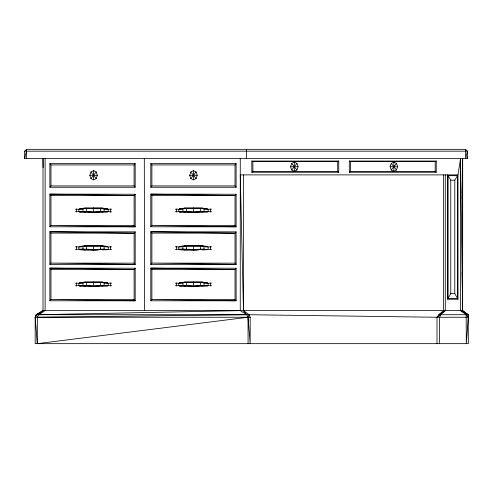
<?xml version="1.0" encoding="UTF-8"?>
<svg xmlns="http://www.w3.org/2000/svg" width="493" height="493" viewBox="0 0 493 493"><rect width="100%" height="100%" fill="white"/><g stroke="black" fill="none" stroke-linecap="round" stroke-linejoin="round"><path stroke-width="0.74" d="M45.109 158.401L45.109 310.621L38.645 314.713L37.357 317.258L37.283 343.658L248.016 317.258L249.107 314.713L243.462 310.621L240.264 174.886L457.997 174.886L460.542 158.401L462.625 310.621L463.611 311.792M49.879 300.779L49.879 268.118L135.187 268.223L135.199 300.798L49.879 300.779L50.958 299.467L50.958 269.424L49.879 268.118L134.102 269.542L135.187 268.223M49.879 264.427L49.879 231.765L135.187 231.87L135.199 264.445L49.879 264.427L50.958 263.108L50.958 233.072L49.879 231.765L134.102 233.189L135.187 231.87M49.879 226.798L49.879 194.131L135.187 194.242L135.199 226.817L49.879 226.798L50.958 225.48L50.958 195.438L49.879 194.131L134.102 195.561L135.187 194.242M93.565 179.896L93.565 170.633L90.915 171.989L89.794 175.268L90.915 178.54L93.565 179.896L96.215 178.54L97.331 175.268L96.215 171.989L93.565 170.633M193.466 179.896L193.466 170.633L190.809 171.989L189.694 175.268L190.809 178.54L193.466 179.896L196.115 178.54L197.231 175.268L196.115 171.989L193.466 170.633M43.137 167.626L43.008 158.401L43.008 310.621L36.242 314.713L43.008 310.621L462.625 310.621L468.171 314.713L468.35 343.658L35.182 343.658L35.182 317.258L36.242 314.713L249.107 314.713L250.191 317.258L250.191 343.658L248.016 317.258L246.728 314.713L243.462 310.621L243.474 174.886M294.321 171.342L294.321 162.08L291.671 163.436L290.556 166.714L291.671 169.986L294.321 171.342L296.977 169.986L298.092 166.714L296.977 163.436L294.321 162.08M393.852 171.342L393.852 162.08L391.202 163.436L390.086 166.714L391.202 169.986L393.852 171.342L396.508 169.986L397.623 166.714L396.508 163.436L393.852 162.08M462.181 192.997L462.662 158.401L462.625 310.621L468.165 314.713L468.35 317.258L466.298 343.658L466.144 314.713L460.542 310.621L460.542 158.401M462.662 158.401L462.637 310.621L462.181 272.352M462.188 198.685L462.656 171.053M24.65 158.401L24.65 151.166L26.474 149.342L465.589 149.342L467.407 151.166L467.407 158.401L24.65 158.401L26.474 151.166M37.283 343.658L35.182 317.258L36.272 314.713L37.357 317.258L246.728 314.713L240.264 310.621L38.645 314.713L43.008 310.621M445.284 174.886L445.284 310.621L440.816 314.713L439.627 317.258L439.627 343.658M447.564 299.208L447.564 174.886L450.775 180.185L450.775 293.618L447.564 299.208L457.997 299.208L457.997 174.886L454.786 180.185L454.786 293.618L457.997 299.208M437.001 343.658L437.001 317.258L438.838 314.713L443.478 310.621L443.478 174.886M96.215 171.989L90.915 178.54M190.809 178.54L196.115 171.989M291.671 169.986L296.977 163.436M391.202 169.986L396.508 163.436M49.879 187.248L50.958 185.935L50.958 164.939L49.879 163.627L135.174 163.627L135.181 187.248L49.879 187.248L49.879 163.627M135.181 187.248L134.096 185.935L134.096 164.939L135.174 163.627M150.809 187.248L151.893 185.935L151.893 164.939L150.809 163.627L236.11 163.627L236.116 187.248L150.809 187.248L150.809 163.627M150.803 226.798L151.881 225.48L151.881 195.438L150.803 194.131L236.11 194.242L236.122 226.817L150.803 226.798L150.803 194.131L235.025 195.561L236.11 194.242M150.803 264.427L151.881 263.108L151.881 233.072L150.803 231.765L236.11 231.87L236.122 264.445L150.803 264.427L150.803 231.765L235.025 233.189L236.11 231.87M236.116 187.248L235.032 185.935L235.025 164.939L236.11 163.627M150.803 300.779L151.881 299.467L151.881 269.424L150.803 268.118L236.11 268.223L236.122 300.798L150.803 300.779L150.803 268.118L235.025 269.542L236.11 268.223M248.577 314.725L437.001 317.258L440.816 314.713M445.284 310.621L438.838 314.713L468.165 314.713L460.542 310.621M251.831 172.236L252.884 171.65L337.705 171.65L338.759 172.236L338.759 161.051L251.831 161.051L251.831 172.236L338.759 172.236M251.831 161.051L252.884 161.636L337.705 161.636L338.759 161.051M349.315 172.236L350.369 171.65L435.19 171.65L436.243 172.236L436.243 161.051L349.315 161.051L349.315 172.236L436.243 172.236M349.315 161.051L350.369 161.636L435.19 161.636L436.243 161.051M75.392 209.205C78.461 209.014 81.9 210.055 84.771 208.126C92.407 207.793 100.116 207.559 107.677 208.853L108.22 209.513L108.22 211.435L110.561 211.996L111.738 211.744M75.392 211.744L83.009 211.448L84.771 212.273L86.528 211.608L93.565 212.575L100.597 211.608L102.359 212.273L107.677 212.095L104.115 211.448C96.283 213.857 87.6 211.891 79.447 212.095C88.931 210.967 98.637 212.132 108.22 211.435M75.392 246.833C78.461 246.642 81.9 247.683 84.771 245.754C92.407 245.422 100.116 245.187 107.677 246.482L84.771 245.754L79.447 246.482L102.359 245.754C105.231 247.683 108.67 246.642 111.738 246.833M175.292 209.205C178.361 209.014 181.794 210.055 184.665 208.126C192.301 207.793 200.016 207.559 207.578 208.853L184.665 208.126L179.347 208.853L202.259 208.126C205.131 210.055 208.564 209.014 211.633 209.205M111.738 249.372C101.416 248.996 90.848 251.036 80.211 249.748M175.292 211.744L182.909 211.448L184.665 212.273L186.428 211.608L193.466 212.575L200.497 211.608L202.259 212.273L207.578 212.095L204.016 211.448C196.183 213.857 187.5 211.891 179.347 212.095C189.978 211.201 201.058 211.608 211.633 211.744M75.392 283.185C78.461 282.994 81.9 284.036 84.771 282.113C92.407 281.774 100.116 281.546 107.677 282.834L84.771 282.113L79.447 282.834L102.359 282.113C105.231 284.036 108.67 282.994 111.738 283.185M175.292 246.833C178.361 246.642 181.794 247.683 184.665 245.754C192.301 245.422 200.016 245.187 207.578 246.482L184.665 245.754L179.347 246.482L202.259 245.754C205.131 247.683 208.564 246.642 211.633 246.833M75.392 285.73L83.009 285.435L84.771 286.254L86.528 285.589L93.565 286.556L100.597 285.589L102.359 286.254L107.677 286.076L104.115 285.435C96.283 287.838 87.6 285.878 79.447 286.076C90.077 285.182 101.157 285.595 111.738 285.73M211.633 249.372C201.317 248.996 190.748 251.036 180.105 249.748M175.292 283.185C178.361 282.994 181.794 284.036 184.665 282.113C192.301 281.774 200.016 281.546 207.578 282.834L184.665 282.113L179.347 282.834L202.259 282.113C205.131 284.036 208.564 282.994 211.633 283.185M175.292 285.73L182.909 285.435L184.665 286.254L186.428 285.589L193.466 286.556L200.497 285.589L202.259 286.254L207.578 286.076L204.016 285.435C196.183 287.838 187.5 285.878 179.347 286.076C189.978 285.182 201.058 285.595 211.633 285.73M102.359 208.126C94.976 209.993 86.971 206.838 79.447 208.853L102.359 208.126C105.231 210.055 108.67 209.014 111.738 209.205M108.22 247.141L108.22 249.07L107.677 249.723L104.115 249.082L93.565 249.507L86.528 249.236L84.771 249.902L83.009 249.082L75.392 249.372M102.359 245.754L100.597 246.42L100.597 249.236L102.359 249.902L106.919 249.748M202.259 208.126L200.497 208.792L200.497 211.608M207.578 249.723L204.016 249.082L193.466 249.507L186.428 249.236L184.665 249.902L182.909 249.082L175.292 249.372M102.359 282.113L100.597 282.779L100.597 285.589M202.259 245.754L200.497 246.42L200.497 249.236L202.259 249.902L206.82 249.748M202.259 282.113L200.497 282.779L200.497 285.589M79.447 249.723C86.466 247.776 93.578 251.67 100.597 249.236M200.497 249.236C193.478 251.67 186.36 247.776 179.347 249.723L178.805 249.07L178.805 247.141M100.597 211.608L100.597 208.792L107.677 208.853M24.65 151.166L467.407 151.166L465.589 158.401L465.589 149.342M50.958 164.939L134.096 164.939M151.893 164.939L235.025 164.939M290.556 166.714L298.092 166.714M390.086 166.714L397.623 166.714M89.794 175.268L97.331 175.268M189.694 175.268L197.231 175.268M450.775 180.185L454.786 180.185M50.958 185.935L134.096 185.935M151.893 185.935L235.032 185.935M235.044 225.529L151.881 225.48L236.122 226.817L235.044 225.529L235.025 195.561L151.881 195.438M134.121 225.529L50.958 225.48L135.199 226.817L134.121 225.529L134.102 195.561L50.958 195.438M235.044 263.157L151.881 263.108L236.122 264.445L235.044 263.157L235.025 233.189L151.881 233.072M134.121 263.157L50.958 263.108L135.199 264.445L134.121 263.157L134.102 233.189L50.958 233.072M450.775 293.618L454.786 293.618M235.044 299.51L151.881 299.467L236.122 300.798L235.044 299.51L235.025 269.542L151.881 269.424M134.121 299.51L50.958 299.467L135.199 300.798L134.121 299.51L134.102 269.542L50.958 269.424M35.182 317.258L250.191 317.258M437.001 317.258L468.35 317.258L466.144 314.713M184.665 208.126L186.428 208.792L186.428 211.608M184.665 245.754L186.428 246.42L186.428 249.236M84.771 208.126L86.528 208.792L86.528 211.608M184.665 282.113L186.428 282.779L186.428 285.589M84.771 245.754L86.528 246.42L86.528 249.236M84.771 282.113L86.528 282.779L86.528 285.589M243.462 310.621L245.089 312.155M391.202 163.436L396.508 169.986M291.671 163.436L296.977 169.986M190.809 171.989L196.115 178.54M90.915 171.989L96.215 178.54M467.044 156.953L467.407 158.401M248.016 317.258L248.09 343.658M144.307 158.401L144.566 310.621M462.637 178.719L462.637 293.39M435.19 161.636L435.19 171.65M350.369 161.636L350.369 171.65M337.705 161.636L337.705 171.65M252.884 161.636L252.884 171.65M246.586 149.342L246.586 158.401M240.264 158.401L240.264 310.621M210.462 208.952L210.462 211.996M210.462 246.58L210.462 249.624M210.462 282.939L210.462 285.977M208.12 209.513L208.12 211.435M208.12 247.141L208.12 249.07M208.12 283.493L208.12 285.422M204.016 208.952L204.016 211.448M204.016 246.58L204.016 249.082M204.016 282.933L204.016 285.435M193.466 207.824L193.466 212.575M193.466 245.452L193.466 250.204M193.466 281.805L193.466 286.556M182.909 208.952L182.909 211.448M182.909 246.58L182.909 249.082M182.909 282.933L182.909 285.435M178.805 209.513L178.805 211.435M178.805 283.493L178.805 285.422M176.463 208.952L176.463 211.996M176.463 246.58L176.463 249.624M176.463 282.939L176.463 285.977M110.561 208.952L110.561 211.996M110.561 246.58L110.561 249.624M110.561 282.939L110.561 285.977M108.22 283.493L108.22 285.422M104.115 208.952L104.115 211.448M104.115 246.58L104.115 249.082M104.115 282.933L104.115 285.435M93.565 207.824L93.565 212.575M93.565 245.452L93.565 250.204M93.565 281.805L93.565 286.556M83.009 208.952L83.009 211.448M83.009 246.58L83.009 249.082M83.009 282.933L83.009 285.435M78.905 209.513L78.905 211.435M78.905 247.141L78.905 249.07M78.905 283.493L78.905 285.422M76.563 208.952L76.563 211.996M76.563 246.58L76.563 249.624M76.563 282.939L76.563 285.977M26.474 149.342L26.474 158.401M457.467 175.681L448.094 175.681L448.094 298.666L457.467 298.666L457.467 175.681"/></g></svg>
